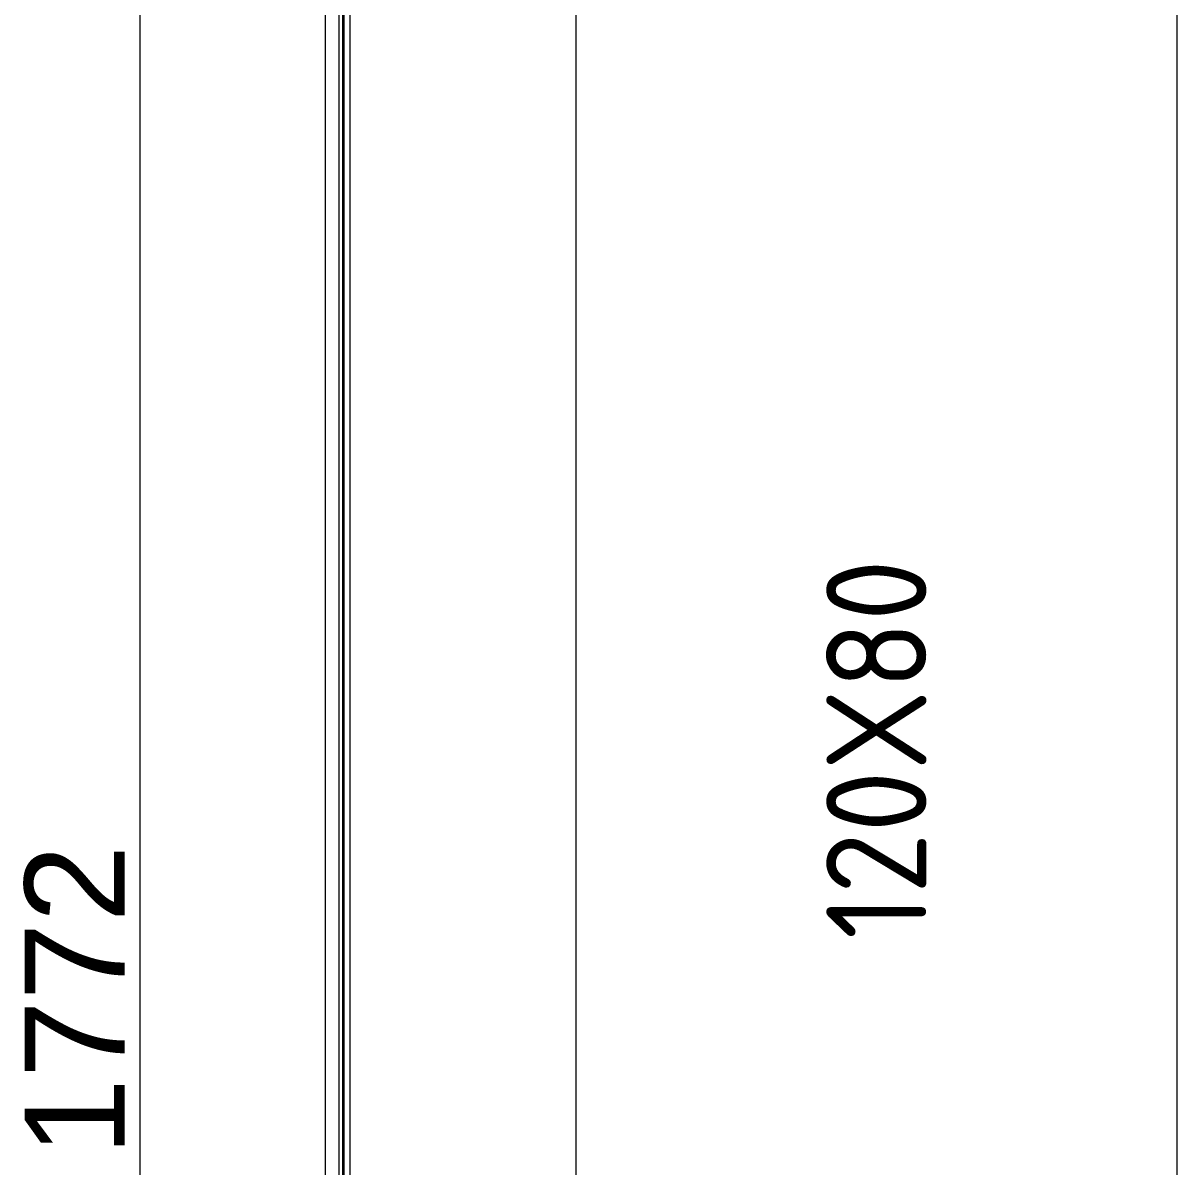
# Model space of a CAD drawing. Header units: millimetres. Extents: x 1880 to 4113, y 771 to 2990.
# Drawn here: x 1882.9 to 2113.2, y 1859.9 to 2088.1 of the extents above; entities that cross this region are included whole.
import ezdxf

# ---------------------------------------------------------------- set-up
doc = ezdxf.new("R2010")
doc.units = ezdxf.units.MM
for name, color, linetype in [('000-PI-ORMAR', 2, 'Continuous'), ('000-PI_TEXT', 7, 'Continuous'), ('002-PI-Kabelska kanalica', 150, 'Continuous')]:
    doc.layers.add(name, color=color, linetype=linetype)
doc.styles.add('PI0', font='isocpeur.ttf', dxfattribs={"width": 0.9})
doc.styles.get("Standard").update_dxf_attribs({"font": 'arial.ttf'})

msp = doc.modelspace()

# ---------------------------------------------------------------- linework, layer by layer
at = {"layer": '000-PI-ORMAR', "color": 0, "linetype": 'ByBlock', "lineweight": 0}
for p, q in [((1946.88, 2828.22), (1946.88, 843.72)), ((1948.2, 843.72), (1948.2, 2828.22)), ((1946.7, 856.72), (1946.7, 2807.58)), ((1943.2, 2807.52), (1943.2, 856.52)), ((1945.92, 2807.52), (1945.92, 856.52)), ((1993.2, 2779.12), (1993.2, 889.12))]:
    msp.add_line(p, q, dxfattribs=at)
at = {"layer": '000-PI_TEXT', "color": 0, "linetype": 'ByBlock', "lineweight": 0, "ltscale": 0.25}
msp.add_line((1906.22, 1027.12), (1906.22, 2759.12), dxfattribs=at)
at = {"layer": '002-PI-Kabelska kanalica', "color": 0, "linetype": 'ByBlock', "lineweight": 0}
for p, q in [((1993.2, 2724.72), (1993.2, 1193.72)), ((2113.2, 2724.72), (2113.2, 1193.72))]:
    msp.add_line(p, q, dxfattribs=at)

# ---------------------------------------------------------------- texts
at = {"layer": '000-PI_TEXT', "color": 0, "style": 'PI0', "width": 0.9}
msp.add_text('120X80', height=20, rotation=90, dxfattribs=at).set_placement((2063.2, 1905.32))
at = {"layer": '000-PI_TEXT', "color": 0, "linetype": 'ByBlock', "lineweight": 0, "ltscale": 0.25, "insert": (1893.18, 1893.12), "char_height": 20, "attachment_point": 5, "rotation": 90}
msp.add_mtext('1772', dxfattribs=at)

doc.saveas('drawing.dxf')
